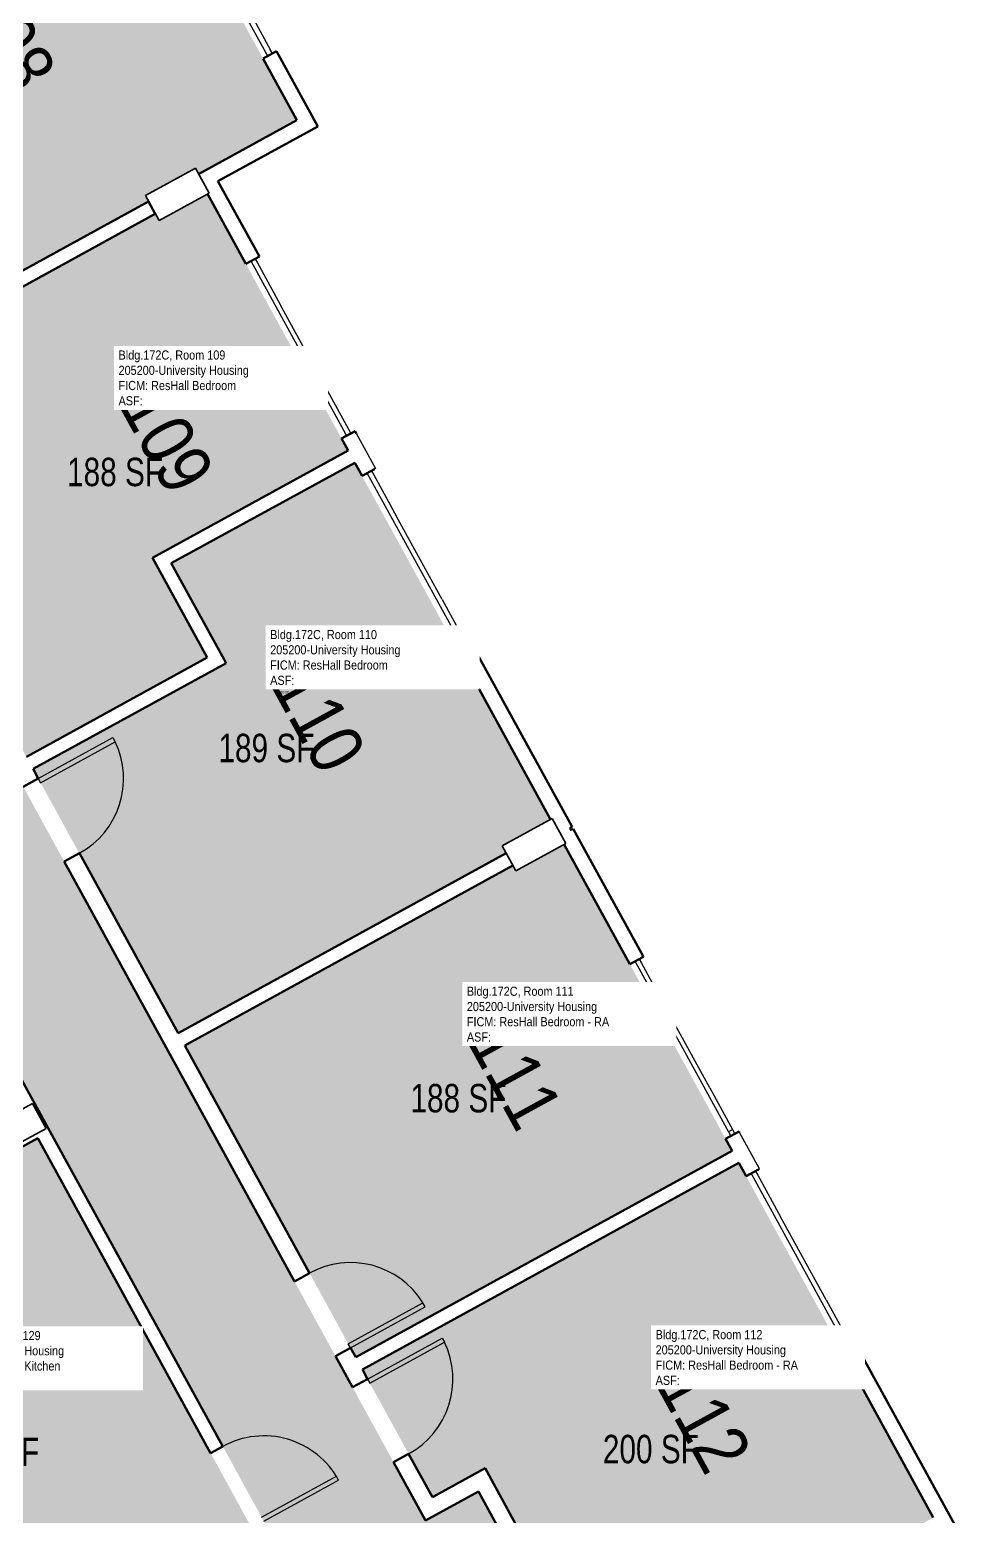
# Model space of a CAD drawing. Header units: inches. Extents: x 69235346 to 69237486, y 27657583 to 27660075.
# Drawn here: x 69236278 to 69236674, y 27659095 to 27659722 of the extents above; entities that cross this region are included whole.
import ezdxf
from ezdxf.enums import TextEntityAlignment as Align

# ---------------------------------------------------------------- set-up
doc = ezdxf.new("R2010")
doc.units = ezdxf.units.IN
doc.header["$LTSCALE"] = 100
doc.header["$MEASUREMENT"] = 0
for name, color, linetype in [('A-COLS', 5, 'CONTINUOUS'), ('A-DOOR', 2, 'CONTINUOUS'), ('A-GLAZ', 1, 'CONTINUOUS'), ('A-IDEN-RNUM', 7, 'CONTINUOUS'), ('A-IDEN-SNUM', 4, 'CONTINUOUS'), ('A-IDEN-VNUM', 4, 'CONTINUOUS'), ('A-WALL', 5, 'CONTINUOUS'), ('AREA-TEXT', 3, 'CONTINUOUS'), ('Rooms-Category-Color', 7, 'CONTINUOUS'), ('Rooms-College-Color', 7, 'CONTINUOUS'), ('Rooms-Department-Color', 7, 'CONTINUOUS'), ('Rooms-Division-Color', 7, 'CONTINUOUS'), ('Rooms-Information', 7, 'CONTINUOUS')]:
    doc.layers.add(name, color=color, linetype=linetype)
doc.styles.add('CP_AREA', font='arial.ttf', dxfattribs={"height": 15})
doc.styles.add('CP_ROOMSNUMBER', font='arial.ttf', dxfattribs={"height": 1})
doc.styles.add('CP_ROOMVNUMBER', font='arial.ttf', dxfattribs={"width": 0.85, "height": 0.075})

msp = doc.modelspace()

# ---------------------------------------------------------------- hatches: boundary and pattern name
at = {"layer": 'Rooms-Category-Color', "true_color": 0xadadad}
msp.add_hatch(color=253, dxfattribs=at).paths.add_polyline_path([(69235987.47, 27659927.49), (69235934.92, 27659898.67), (69235999.95, 27659780.08), (69235987.08, 27659773.02), (69235729.02, 27659631.5), (69235716.15, 27659624.43), (69235651.11, 27659743.02), (69235600.86, 27659715.46), (69235598.5, 27659714.17), (69235611.91, 27659689.72), (69235616.11, 27659682.06), (69235646.11, 27659627.37), (69235648.15, 27659623.64), (69235648.18, 27659623.58), (69235720.73, 27659491.3), (69235796.29, 27659353.53), (69235871.24, 27659216.86), (69235921.5, 27659125.23), (69235974.1, 27659154.08), (69235971.5, 27659158.82), (69235938.88, 27659218.31), (69235937.36, 27659221.07), (69235835.39, 27659407.01), (69235745, 27659571.83), (69235840.35, 27659624.12), (69235933.07, 27659674.97), (69236028.75, 27659727.45), (69236086.17, 27659622.74), (69236119.14, 27659562.63), (69236221.84, 27659375.38), (69236236.86, 27659347.98), (69236267.35, 27659292.39), (69236267.62, 27659291.9), (69236268.88, 27659289.6), (69236279.97, 27659269.37), (69236284.57, 27659260.99), (69236286.13, 27659258.14), (69236379.21, 27659088.43), (69236379.24, 27659088.37), (69236380.5, 27659086.07), (69236386.67, 27659074.83), (69236399.89, 27659050.72), (69236401.63, 27659047.55), (69236401.66, 27659047.49), (69236441.54, 27658974.77), (69236448.97, 27658961.24), (69236461.03, 27658967.85), (69236491.42, 27658984.52), (69236501.57, 27658990.09), (69236497.85, 27658996.88), (69236520.1, 27659009.09), (69236467.38, 27659105.2), (69236445.13, 27659093), (69236410.66, 27659155.86), (69236335.71, 27659292.53), (69236271.69, 27659409.25), (69236184.87, 27659567.57), (69236121.48, 27659683.14), (69236034.29, 27659842.11), (69236004.68, 27659896.11)])
at = {"layer": 'Rooms-Category-Color', "true_color": 0x728ef3}
for points in [[(69236267.88, 27659814.83), (69236264.98, 27659813.23), (69236187.6, 27659770.8), (69236210.68, 27659728.71), (69236129.25, 27659684.05), (69236189.81, 27659573.63), (69236328.29, 27659649.58), (69236326.91, 27659652.1), (69236347.95, 27659663.64), (69236349.33, 27659661.12), (69236390.81, 27659683.87), (69236307.17, 27659836.38), (69236298.79, 27659831.78), (69236281.86, 27659822.49)], [(69236329.84, 27659499.23), (69236412.42, 27659544.53), (69236353.06, 27659652.75), (69236332.68, 27659641.57), (69236331.06, 27659644.39), (69236192.63, 27659568.48), (69236276.64, 27659415.31), (69236352.92, 27659457.15)], [(69236415.24, 27659539.37), (69236337.81, 27659496.91), (69236360.89, 27659454.82), (69236279.46, 27659410.16), (69236340.65, 27659298.59), (69236479.13, 27659374.54), (69236477.42, 27659377.66), (69236497.8, 27659388.84)], [(69236415.61, 27659161.92), (69236574.47, 27659249.05), (69236503.57, 27659378.32), (69236483.19, 27659367.14), (69236481.95, 27659369.39), (69236343.48, 27659293.44)], [(69236374.09, 27659085.55), (69236281.52, 27659254.33), (69236222.58, 27659222), (69236220.28, 27659220.74), (69236144.42, 27659179.13), (69236239.03, 27659006.63), (69236268.29, 27659022.67), (69236266.24, 27659026.4), (69236342.91, 27659068.45), (69236343.4, 27659068.72)], [(69236577.29, 27659243.89), (69236418.43, 27659156.77), (69236448, 27659102.85), (69236470.25, 27659115.05), (69236525.31, 27659014.65), (69236550.35, 27659028.39), (69236592.44, 27659051.47), (69236594.63, 27659052.67), (69236594.39, 27659053.11), (69236641.3, 27659078.84), (69236638.99, 27659083.06), (69236659.37, 27659094.24)]]:
    msp.add_hatch(color=171, dxfattribs=at).paths.add_polyline_path(points)
at = {"layer": 'Rooms-College-Color', "true_color": 0xadadad}
for points in [[(69235987.47, 27659927.49), (69235934.92, 27659898.67), (69235999.95, 27659780.08), (69235987.08, 27659773.02), (69235729.02, 27659631.5), (69235716.15, 27659624.43), (69235651.11, 27659743.02), (69235600.86, 27659715.46), (69235598.5, 27659714.17), (69235611.91, 27659689.72), (69235616.11, 27659682.06), (69235646.11, 27659627.37), (69235648.15, 27659623.64), (69235648.18, 27659623.58), (69235720.73, 27659491.3), (69235796.29, 27659353.53), (69235871.24, 27659216.86), (69235921.5, 27659125.23), (69235974.1, 27659154.08), (69235971.5, 27659158.82), (69235938.88, 27659218.31), (69235937.36, 27659221.07), (69235835.39, 27659407.01), (69235745, 27659571.83), (69235840.35, 27659624.12), (69235933.07, 27659674.97), (69236028.75, 27659727.45), (69236086.17, 27659622.74), (69236119.14, 27659562.63), (69236221.84, 27659375.38), (69236236.86, 27659347.98), (69236267.35, 27659292.39), (69236267.62, 27659291.9), (69236268.88, 27659289.6), (69236279.97, 27659269.37), (69236284.57, 27659260.99), (69236286.13, 27659258.14), (69236379.21, 27659088.43), (69236379.24, 27659088.37), (69236380.5, 27659086.07), (69236386.67, 27659074.83), (69236399.89, 27659050.72), (69236401.63, 27659047.55), (69236401.66, 27659047.49), (69236441.54, 27658974.77), (69236448.97, 27658961.24), (69236461.03, 27658967.85), (69236491.42, 27658984.52), (69236501.57, 27658990.09), (69236497.85, 27658996.88), (69236520.1, 27659009.09), (69236467.38, 27659105.2), (69236445.13, 27659093), (69236410.66, 27659155.86), (69236335.71, 27659292.53), (69236271.69, 27659409.25), (69236184.87, 27659567.57), (69236121.48, 27659683.14), (69236034.29, 27659842.11), (69236004.68, 27659896.11)], [(69236267.88, 27659814.83), (69236264.98, 27659813.23), (69236187.6, 27659770.8), (69236210.68, 27659728.71), (69236129.25, 27659684.05), (69236189.81, 27659573.63), (69236328.29, 27659649.58), (69236326.91, 27659652.1), (69236347.95, 27659663.64), (69236349.33, 27659661.12), (69236390.81, 27659683.87), (69236307.17, 27659836.38), (69236298.79, 27659831.78), (69236281.86, 27659822.49)], [(69236329.84, 27659499.23), (69236412.42, 27659544.53), (69236353.06, 27659652.75), (69236332.68, 27659641.57), (69236331.06, 27659644.39), (69236192.63, 27659568.48), (69236276.64, 27659415.31), (69236352.92, 27659457.15)], [(69236415.24, 27659539.37), (69236337.81, 27659496.91), (69236360.89, 27659454.82), (69236279.46, 27659410.16), (69236340.65, 27659298.59), (69236479.13, 27659374.54), (69236477.42, 27659377.66), (69236497.8, 27659388.84)], [(69236415.61, 27659161.92), (69236574.47, 27659249.05), (69236503.57, 27659378.32), (69236483.19, 27659367.14), (69236481.95, 27659369.39), (69236343.48, 27659293.44)], [(69236374.09, 27659085.55), (69236281.52, 27659254.33), (69236222.58, 27659222), (69236220.28, 27659220.74), (69236144.42, 27659179.13), (69236239.03, 27659006.63), (69236268.29, 27659022.67), (69236266.24, 27659026.4), (69236342.91, 27659068.45), (69236343.4, 27659068.72)], [(69236577.29, 27659243.89), (69236418.43, 27659156.77), (69236448, 27659102.85), (69236470.25, 27659115.05), (69236525.31, 27659014.65), (69236550.35, 27659028.39), (69236592.44, 27659051.47), (69236594.63, 27659052.67), (69236594.39, 27659053.11), (69236641.3, 27659078.84), (69236638.99, 27659083.06), (69236659.37, 27659094.24)]]:
    msp.add_hatch(color=253, dxfattribs=at).paths.add_polyline_path(points)
at = {"layer": 'Rooms-Department-Color', "true_color": 0xacacac}
msp.add_hatch(color=253, dxfattribs=at).paths.add_polyline_path([(69235987.47, 27659927.49), (69235934.92, 27659898.67), (69235999.95, 27659780.08), (69235987.08, 27659773.02), (69235729.02, 27659631.5), (69235716.15, 27659624.43), (69235651.11, 27659743.02), (69235600.86, 27659715.46), (69235598.5, 27659714.17), (69235611.91, 27659689.72), (69235616.11, 27659682.06), (69235646.11, 27659627.37), (69235648.15, 27659623.64), (69235648.18, 27659623.58), (69235720.73, 27659491.3), (69235796.29, 27659353.53), (69235871.24, 27659216.86), (69235921.5, 27659125.23), (69235974.1, 27659154.08), (69235971.5, 27659158.82), (69235938.88, 27659218.31), (69235937.36, 27659221.07), (69235835.39, 27659407.01), (69235745, 27659571.83), (69235840.35, 27659624.12), (69235933.07, 27659674.97), (69236028.75, 27659727.45), (69236086.17, 27659622.74), (69236119.14, 27659562.63), (69236221.84, 27659375.38), (69236236.86, 27659347.98), (69236267.35, 27659292.39), (69236267.62, 27659291.9), (69236268.88, 27659289.6), (69236279.97, 27659269.37), (69236284.57, 27659260.99), (69236286.13, 27659258.14), (69236379.21, 27659088.43), (69236379.24, 27659088.37), (69236380.5, 27659086.07), (69236386.67, 27659074.83), (69236399.89, 27659050.72), (69236401.63, 27659047.55), (69236401.66, 27659047.49), (69236441.54, 27658974.77), (69236448.97, 27658961.24), (69236461.03, 27658967.85), (69236491.42, 27658984.52), (69236501.57, 27658990.09), (69236497.85, 27658996.88), (69236520.1, 27659009.09), (69236467.38, 27659105.2), (69236445.13, 27659093), (69236410.66, 27659155.86), (69236335.71, 27659292.53), (69236271.69, 27659409.25), (69236184.87, 27659567.57), (69236121.48, 27659683.14), (69236034.29, 27659842.11), (69236004.68, 27659896.11)])
at = {"layer": 'Rooms-Department-Color', "true_color": 0x604aed}
for points in [[(69236267.88, 27659814.83), (69236264.98, 27659813.23), (69236187.6, 27659770.8), (69236210.68, 27659728.71), (69236129.25, 27659684.05), (69236189.81, 27659573.63), (69236328.29, 27659649.58), (69236326.91, 27659652.1), (69236347.95, 27659663.64), (69236349.33, 27659661.12), (69236390.81, 27659683.87), (69236307.17, 27659836.38), (69236298.79, 27659831.78), (69236281.86, 27659822.49)], [(69236329.84, 27659499.23), (69236412.42, 27659544.53), (69236353.06, 27659652.75), (69236332.68, 27659641.57), (69236331.06, 27659644.39), (69236192.63, 27659568.48), (69236276.64, 27659415.31), (69236352.92, 27659457.15)], [(69236415.24, 27659539.37), (69236337.81, 27659496.91), (69236360.89, 27659454.82), (69236279.46, 27659410.16), (69236340.65, 27659298.59), (69236479.13, 27659374.54), (69236477.42, 27659377.66), (69236497.8, 27659388.84)], [(69236415.61, 27659161.92), (69236574.47, 27659249.05), (69236503.57, 27659378.32), (69236483.19, 27659367.14), (69236481.95, 27659369.39), (69236343.48, 27659293.44)], [(69236374.09, 27659085.55), (69236281.52, 27659254.33), (69236222.58, 27659222), (69236220.28, 27659220.74), (69236144.42, 27659179.13), (69236239.03, 27659006.63), (69236268.29, 27659022.67), (69236266.24, 27659026.4), (69236342.91, 27659068.45), (69236343.4, 27659068.72)], [(69236577.29, 27659243.89), (69236418.43, 27659156.77), (69236448, 27659102.85), (69236470.25, 27659115.05), (69236525.31, 27659014.65), (69236550.35, 27659028.39), (69236592.44, 27659051.47), (69236594.63, 27659052.67), (69236594.39, 27659053.11), (69236641.3, 27659078.84), (69236638.99, 27659083.06), (69236659.37, 27659094.24)]]:
    msp.add_hatch(color=173, dxfattribs=at).paths.add_polyline_path(points)
at = {"layer": 'Rooms-Division-Color', "true_color": 0xadadad}
msp.add_hatch(color=253, dxfattribs=at).paths.add_polyline_path([(69235987.47, 27659927.49), (69235934.92, 27659898.67), (69235999.95, 27659780.08), (69235987.08, 27659773.02), (69235729.02, 27659631.5), (69235716.15, 27659624.43), (69235651.11, 27659743.02), (69235600.86, 27659715.46), (69235598.5, 27659714.17), (69235611.91, 27659689.72), (69235616.11, 27659682.06), (69235646.11, 27659627.37), (69235648.15, 27659623.64), (69235648.18, 27659623.58), (69235720.73, 27659491.3), (69235796.29, 27659353.53), (69235871.24, 27659216.86), (69235921.5, 27659125.23), (69235974.1, 27659154.08), (69235971.5, 27659158.82), (69235938.88, 27659218.31), (69235937.36, 27659221.07), (69235835.39, 27659407.01), (69235745, 27659571.83), (69235840.35, 27659624.12), (69235933.07, 27659674.97), (69236028.75, 27659727.45), (69236086.17, 27659622.74), (69236119.14, 27659562.63), (69236221.84, 27659375.38), (69236236.86, 27659347.98), (69236267.35, 27659292.39), (69236267.62, 27659291.9), (69236268.88, 27659289.6), (69236279.97, 27659269.37), (69236284.57, 27659260.99), (69236286.13, 27659258.14), (69236379.21, 27659088.43), (69236379.24, 27659088.37), (69236380.5, 27659086.07), (69236386.67, 27659074.83), (69236399.89, 27659050.72), (69236401.63, 27659047.55), (69236401.66, 27659047.49), (69236441.54, 27658974.77), (69236448.97, 27658961.24), (69236461.03, 27658967.85), (69236491.42, 27658984.52), (69236501.57, 27658990.09), (69236497.85, 27658996.88), (69236520.1, 27659009.09), (69236467.38, 27659105.2), (69236445.13, 27659093), (69236410.66, 27659155.86), (69236335.71, 27659292.53), (69236271.69, 27659409.25), (69236184.87, 27659567.57), (69236121.48, 27659683.14), (69236034.29, 27659842.11), (69236004.68, 27659896.11)])
at = {"layer": 'Rooms-Division-Color', "true_color": 0x604aed}
for points in [[(69236267.88, 27659814.83), (69236264.98, 27659813.23), (69236187.6, 27659770.8), (69236210.68, 27659728.71), (69236129.25, 27659684.05), (69236189.81, 27659573.63), (69236328.29, 27659649.58), (69236326.91, 27659652.1), (69236347.95, 27659663.64), (69236349.33, 27659661.12), (69236390.81, 27659683.87), (69236307.17, 27659836.38), (69236298.79, 27659831.78), (69236281.86, 27659822.49)], [(69236329.84, 27659499.23), (69236412.42, 27659544.53), (69236353.06, 27659652.75), (69236332.68, 27659641.57), (69236331.06, 27659644.39), (69236192.63, 27659568.48), (69236276.64, 27659415.31), (69236352.92, 27659457.15)], [(69236415.24, 27659539.37), (69236337.81, 27659496.91), (69236360.89, 27659454.82), (69236279.46, 27659410.16), (69236340.65, 27659298.59), (69236479.13, 27659374.54), (69236477.42, 27659377.66), (69236497.8, 27659388.84)], [(69236415.61, 27659161.92), (69236574.47, 27659249.05), (69236503.57, 27659378.32), (69236483.19, 27659367.14), (69236481.95, 27659369.39), (69236343.48, 27659293.44)], [(69236374.09, 27659085.55), (69236281.52, 27659254.33), (69236222.58, 27659222), (69236220.28, 27659220.74), (69236144.42, 27659179.13), (69236239.03, 27659006.63), (69236268.29, 27659022.67), (69236266.24, 27659026.4), (69236342.91, 27659068.45), (69236343.4, 27659068.72)], [(69236577.29, 27659243.89), (69236418.43, 27659156.77), (69236448, 27659102.85), (69236470.25, 27659115.05), (69236525.31, 27659014.65), (69236550.35, 27659028.39), (69236592.44, 27659051.47), (69236594.63, 27659052.67), (69236594.39, 27659053.11), (69236641.3, 27659078.84), (69236638.99, 27659083.06), (69236659.37, 27659094.24)]]:
    msp.add_hatch(color=173, dxfattribs=at).paths.add_polyline_path(points)

# ---------------------------------------------------------------- linework, layer by layer
at = {"layer": 'A-COLS', "lineweight": 35}
for p, q in [((69236326.91, 27659652.1), (69236347.95, 27659663.64)), ((69236347.95, 27659663.64), (69236353.72, 27659653.12)), ((69236353.72, 27659653.12), (69236332.68, 27659641.57)), ((69236332.68, 27659641.57), (69236326.91, 27659652.1)), ((69236477.42, 27659377.66), (69236498.46, 27659389.2)), ((69236498.46, 27659389.2), (69236504.23, 27659378.68)), ((69236483.19, 27659367.14), (69236477.42, 27659377.66)), ((69236504.23, 27659378.68), (69236483.19, 27659367.14)), ((69236258.16, 27659257.41), (69236279.21, 27659268.95)), ((69236279.21, 27659268.95), (69236284.98, 27659258.43)), ((69236284.98, 27659258.43), (69236263.93, 27659246.89))]:
    msp.add_line(p, q, dxfattribs=at)
at = {"layer": 'A-DOOR'}
for p, q in [((69236281.68, 27659406.11), (69236313.2, 27659423.39)), ((69236282.65, 27659404.35), (69236314.16, 27659421.64)), ((69236313.2, 27659423.39), (69236314.16, 27659421.64)), ((69236281.68, 27659406.11), (69236282.65, 27659404.35)), ((69236412.48, 27659167.62), (69236444, 27659184.9)), ((69236413.44, 27659165.87), (69236444.96, 27659183.15)), ((69236444.96, 27659183.15), (69236444, 27659184.9)), ((69236420.65, 27659152.71), (69236452.17, 27659170)), ((69236452.17, 27659170), (69236453.13, 27659168.24)), ((69236413.44, 27659165.87), (69236412.48, 27659167.62)), ((69236421.62, 27659150.96), (69236453.13, 27659168.24)), ((69236420.65, 27659152.71), (69236421.62, 27659150.96)), ((69236375.89, 27659094.49), (69236407.45, 27659111.8)), ((69236376.85, 27659092.74), (69236408.41, 27659110.05)), ((69236408.41, 27659110.05), (69236407.45, 27659111.8))]:
    msp.add_line(p, q, dxfattribs=at)
at = {"layer": 'A-DOOR', "lineweight": 25}
for centre, start, end in [((69236281.68, 27659406.11), 298.74191, 25.55717), ((69236413.44, 27659165.87), 31.92664, 118.74191), ((69236420.65, 27659152.71), 298.74191, 25.55717), ((69236376.85, 27659092.74), 28.74191, 118.74191)]:
    msp.add_arc(centre, 36, start, end, dxfattribs=at)
at = {"layer": 'A-GLAZ'}
for p, q in [((69236378.53, 27659710.94), (69236361.21, 27659742.52)), ((69236364.15, 27659741.85), (69236379.54, 27659713.78)), ((69236380.5, 27659712.03), (69236379.54, 27659713.78)), ((69236411.48, 27659551.44), (69236371.45, 27659624.42)), ((69236373.21, 27659625.38), (69236374.17, 27659623.63)), ((69236374.17, 27659623.63), (69236383.79, 27659606.09)), ((69236403.02, 27659571.02), (69236383.79, 27659606.09)), ((69236403.02, 27659571.02), (69236412.64, 27659553.49)), ((69236412.64, 27659553.49), (69236413.6, 27659551.73)), ((69236411.85, 27659550.77), (69236411.48, 27659551.44)), ((69236460.65, 27659461.78), (69236420.5, 27659534.99)), ((69236422.25, 27659535.95), (69236423.22, 27659534.2)), ((69236423.22, 27659534.2), (69236432.83, 27659516.66)), ((69236452.07, 27659481.59), (69236432.83, 27659516.66)), ((69236452.07, 27659481.59), (69236461.69, 27659464.05)), ((69236460.89, 27659461.34), (69236460.64, 27659461.79)), ((69236461.69, 27659464.05), (69236462.65, 27659462.3)), ((69236533.63, 27659328.71), (69236533.5, 27659328.94)), ((69236573.9, 27659255.29), (69236533.63, 27659328.71)), ((69236535.26, 27659329.9), (69236536.22, 27659328.15)), ((69236536.22, 27659328.15), (69236545.84, 27659310.61)), ((69236565.07, 27659275.54), (69236545.84, 27659310.61)), ((69236565.07, 27659275.54), (69236574.69, 27659258.01)), ((69236573.04, 27659257.1), (69236574.69, 27659258.01)), ((69236574.69, 27659258.01), (69236575.65, 27659256.25)), ((69236582.68, 27659239.27), (69236582.55, 27659239.51)), ((69236623.07, 27659165.64), (69236582.68, 27659239.27)), ((69236584.31, 27659240.47), (69236585.27, 27659238.72)), ((69236585.27, 27659238.72), (69236594.88, 27659221.18)), ((69236614.12, 27659186.11), (69236594.88, 27659221.18)), ((69236614.12, 27659186.11), (69236624.82, 27659166.6))]:
    msp.add_line(p, q, dxfattribs=at)
at = {"layer": 'A-WALL', "lineweight": 50}
for p, q in [((69236382.26, 27659712.99), (69236376.56, 27659709.86)), ((69236376.63, 27659709.74), (69236390.81, 27659683.87)), ((69236399.64, 27659681.29), (69236382.26, 27659712.99)), ((69236390.81, 27659683.87), (69236349.33, 27659661.12)), ((69236357.5, 27659658.18), (69236399.64, 27659681.29)), ((69236353.06, 27659652.75), (69236369.26, 27659623.22)), ((69236374.96, 27659626.34), (69236357.5, 27659658.18)), ((69236328.23, 27659649.55), (69236189.81, 27659573.63)), ((69236331.06, 27659644.39), (69236328.23, 27659649.55)), ((69236192.63, 27659568.48), (69236331.06, 27659644.39)), ((69236369.26, 27659623.22), (69236374.96, 27659626.34)), ((69236415.35, 27659552.69), (69236409.65, 27659549.57)), ((69236416.02, 27659551.48), (69236415.35, 27659552.69)), ((69236409.65, 27659549.57), (69236412.42, 27659544.53)), ((69236412.42, 27659544.53), (69236329.84, 27659499.23)), ((69236337.81, 27659496.91), (69236415.24, 27659539.37)), ((69236415.24, 27659539.37), (69236418.31, 27659533.79)), ((69236418.31, 27659533.79), (69236423.51, 27659536.64)), ((69236329.84, 27659499.23), (69236352.92, 27659457.15)), ((69236360.89, 27659454.82), (69236337.81, 27659496.91)), ((69236464.52, 27659463.04), (69236458.82, 27659459.92)), ((69236458.82, 27659459.92), (69236497.8, 27659388.84)), ((69236506.93, 27659385.72), (69236464.52, 27659463.04)), ((69236352.92, 27659457.15), (69236276.64, 27659415.31)), ((69236279.46, 27659410.16), (69236360.89, 27659454.82)), ((69236281.68, 27659406.11), (69236279.46, 27659410.16)), ((69236275.33, 27659402.62), (69236281.68, 27659406.11)), ((69236506.02, 27659385.22), (69236506.93, 27659385.72)), ((69236506.5, 27659384.34), (69236506.02, 27659385.22)), ((69236507.41, 27659384.84), (69236506.5, 27659384.34)), ((69236537.01, 27659330.86), (69236507.41, 27659384.84)), ((69236503.57, 27659378.32), (69236531.31, 27659327.74)), ((69236299, 27659374.54), (69236292.64, 27659371.06)), ((69236292.64, 27659371.06), (69236389.77, 27659193.94)), ((69236340.65, 27659298.59), (69236299, 27659374.54)), ((69236479.13, 27659374.54), (69236340.65, 27659298.59)), ((69236343.48, 27659293.44), (69236481.95, 27659369.39)), ((69236531.31, 27659327.74), (69236537.01, 27659330.86)), ((69236359.54, 27659124.3), (69236267.62, 27659291.9)), ((69236396.13, 27659197.43), (69236343.48, 27659293.44)), ((69236002.92, 27659101.54), (69236281.52, 27659254.33)), ((69236281.52, 27659254.33), (69236354.38, 27659121.48)), ((69236577.4, 27659257.21), (69236571.7, 27659254.09)), ((69236571.7, 27659254.09), (69236574.47, 27659249.05)), ((69236577.5, 27659257.04), (69236577.4, 27659257.21)), ((69236574.47, 27659249.05), (69236415.61, 27659161.92)), ((69236418.43, 27659156.77), (69236577.29, 27659243.89)), ((69236577.29, 27659243.89), (69236580.36, 27659238.31)), ((69236580.36, 27659238.31), (69236585.57, 27659241.16)), ((69236389.77, 27659193.94), (69236396.13, 27659197.43)), ((69236413.44, 27659165.87), (69236407.08, 27659162.38)), ((69236415.61, 27659161.92), (69236413.44, 27659165.87)), ((69236626.57, 27659167.56), (69236620.87, 27659164.44)), ((69236620.87, 27659164.44), (69236659.37, 27659094.24)), ((69236674.12, 27659080.87), (69236626.57, 27659167.56)), ((69236407.08, 27659162.38), (69236414.3, 27659149.23)), ((69236414.3, 27659149.23), (69236420.65, 27659152.71)), ((69236420.65, 27659152.71), (69236418.43, 27659156.77)), ((69236354.38, 27659121.48), (69236359.54, 27659124.3)), ((69236437.97, 27659121.15), (69236431.61, 27659117.66)), ((69236448, 27659102.85), (69236437.97, 27659121.15)), ((69236431.61, 27659117.66), (69236445.13, 27659093)), ((69236470.25, 27659115.05), (69236448, 27659102.85)), ((69236525.31, 27659014.65), (69236470.25, 27659115.05)), ((69236445.13, 27659093), (69236467.38, 27659105.2)), ((69236467.38, 27659105.2), (69236520.1, 27659009.09))]:
    msp.add_line(p, q, dxfattribs=at)
at = {"layer": 'A-WALL'}
for p, q in [((69236416.02, 27659551.48), (69236424.01, 27659536.91)), ((69236424.01, 27659536.91), (69236423.51, 27659536.64)), ((69236586.06, 27659241.43), (69236577.5, 27659257.04)), ((69236585.57, 27659241.16), (69236586.06, 27659241.43))]:
    msp.add_line(p, q, dxfattribs=at)

# ---------------------------------------------------------------- texts
at = {"layer": 'A-IDEN-RNUM', "style": 'CP_ROOMSNUMBER'}
for s, p in [('0109-00', (69236315.55, 27659563.52)), ('0110-00', (69236382.32, 27659442.07)), ('0111-00', (69236462.53, 27659295.07)), ('0112-00', (69236542.19, 27659150.19))]:
    msp.add_text(s, height=1, dxfattribs=at).set_placement(p)
at = {"layer": 'A-IDEN-SNUM', "style": 'CP_ROOMSNUMBER'}
for s, p in [('172C010900', (69236315.55, 27659563.52)), ('172C011000', (69236379.54, 27659445.57)), ('172C011100', (69236462.53, 27659295.07)), ('172C011200', (69236542.19, 27659150.19))]:
    msp.add_text(s, height=1, dxfattribs=at).set_placement(p)
at = {"layer": 'A-IDEN-VNUM', "style": 'CP_ROOMVNUMBER', "width": 0.85}
for s, p in [('108', (69236248.88, 27659732.89)), ('109', (69236315.55, 27659563.52)), ('110', (69236379.54, 27659445.57)), ('111', (69236462.53, 27659295.07)), ('112', (69236542.19, 27659150.19))]:
    msp.add_text(s, height=22.5, rotation=298.74191, dxfattribs=at).set_placement(p)
at = {"layer": 'AREA-TEXT', "style": 'CP_AREA', "width": 0.75}
for s, p in [('188 SF', (69236314.07, 27659535.46)), ('189 SF', (69236377.95, 27659418.98)), ('188 SF', (69236458.97, 27659271.24)), ('210 SF', (69236261.86, 27659121.96)), ('200 SF', (69236540.18, 27659123.17))]:
    msp.add_text(s, height=12, dxfattribs=at).set_placement(p, align=Align.MIDDLE_CENTER)

# ---------------------------------------------------------------- next in the draw order: texts
at = {"layer": 'Rooms-Information', "char_height": 3.8571, "width": 86.4, "attachment_point": 7, "style": 'CP_ROOMVNUMBER', "bg_fill": 3, "box_fill_scale": 1.5, "bg_fill_color": 256, "bg_fill_true_color": 13158600, "bg_fill_transparency": 0}
for s, insert in [('Bldg.172C, Room 109^M^J205200-University Housing^M^JFICM: ResHall Bedroom^M^JASF: ', (69236315.55, 27659563.52)), ('Bldg.172C, Room 110^M^J205200-University Housing^M^JFICM: ResHall Bedroom^M^JASF: ', (69236379.54, 27659445.57)), ('Bldg.172C, Room 111^M^J205200-University Housing^M^JFICM: ResHall Bedroom - RA^M^JASF: ', (69236462.53, 27659295.07)), ('Bldg.172C, Room 129^M^J205200-University Housing^M^JFICM: Community Kitchen^M^JASF: ', (69236237.6, 27659149.81)), ('Bldg.172C, Room 112^M^J205200-University Housing^M^JFICM: ResHall Bedroom - RA^M^JASF: ', (69236542.19, 27659150.19))]:
    msp.add_mtext(s, dxfattribs=dict(at, insert=insert))

doc.saveas('drawing.dxf')
